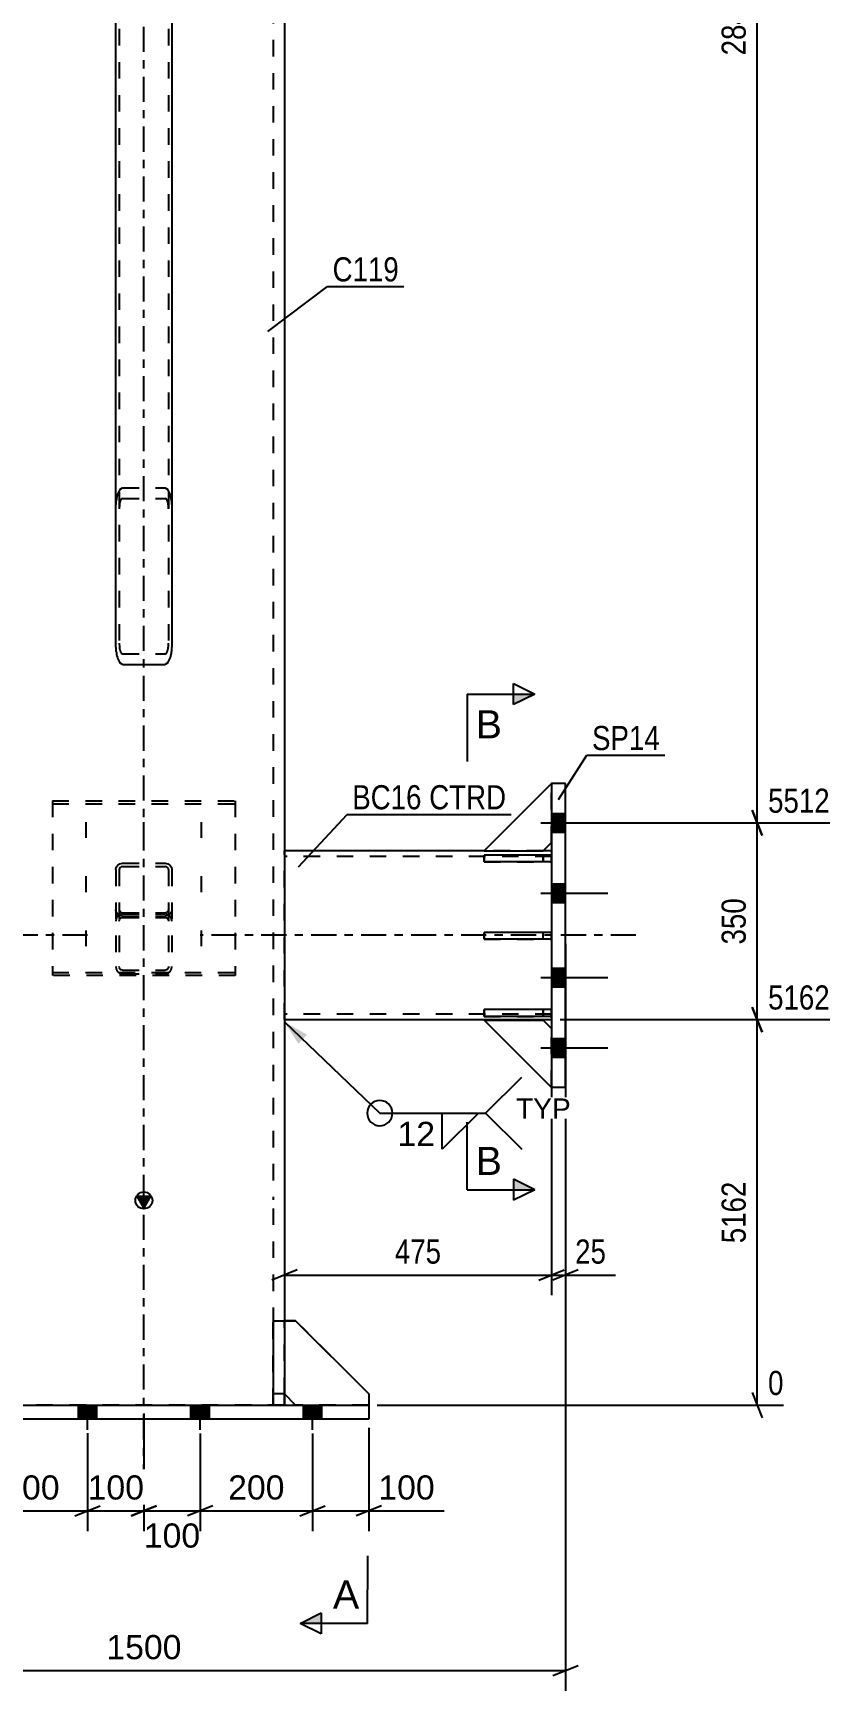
# Model space of a CAD drawing. Header units: millimetres. Extents: x 0 to 841, y 0 to 594.
# Drawn here: x 109.4 to 204.5, y 199.9 to 396.5 of the extents above; entities that cross this region are included whole.
import ezdxf

# ---------------------------------------------------------------- set-up
doc = ezdxf.new("R2010")
doc.units = ezdxf.units.MM
doc.linetypes.add('DXK_LINE_DOT2', pattern=[3.9198, 1.9599, -1.9599])
doc.linetypes.add('DXK_LINE_DOT3', pattern=[5.9187, 2.979, -0.9799, 0.9799, -0.9799])
doc.styles.add('Arial', font='ARIAL.TTF', dxfattribs={"height": 0.2})
doc.styles.add('Arial Narrow', font='ARIALN.TTF', dxfattribs={"height": 0.2})

# ---------------------------------------------------------------- blocks, each defined once
blk = doc.blocks.new('Part-284859361-2936 - 2891')
at = {"color": 2, "linetype": 'Continuous'}
for p, q in [((74.21, 299.51), (75.21, 299.51)), ((82.21, 299.51), (105.88, 299.51)), ((105.88, 298.17), (105.88, 299.51)), ((105.88, 298.17), (105.88, 279.51)), ((105.88, 279.51), (74.21, 279.51))]:
    blk.add_line(p, q, dxfattribs=at)
at = {"color": 7, "linetype": 'DXK_LINE_DOT2'}
for p, q in [((74.21, 279.51), (74.21, 299.51)), ((74.21, 298.84), (105.88, 298.84)), ((75.21, 299.51), (82.21, 299.51)), ((105.88, 299.41), (105.88, 298.17)), ((74.21, 280.17), (105.88, 280.17)), ((105.88, 280.17), (105.88, 280.22))]:
    blk.add_line(p, q, dxfattribs=at)
at = {"color": 7, "linetype": 'DXK_LINE_DOT3'}
blk.add_line((115.88, 289.51), (64.21, 289.51), dxfattribs=at)
blk = doc.blocks.new('Part-284859361-3028 - 2891')
at = {"color": 2, "linetype": 'Continuous'}
for p, q in [((162.88, 299.51), (139.21, 299.51)), ((170.88, 299.51), (169.88, 299.51)), ((139.21, 279.51), (170.88, 279.51))]:
    blk.add_line(p, q, dxfattribs=at)
at = {"color": 7, "linetype": 'DXK_LINE_DOT2'}
for p, q in [((139.21, 279.51), (139.21, 299.51)), ((139.21, 299.51), (139.21, 299.51)), ((170.88, 298.84), (139.21, 298.84)), ((169.88, 299.51), (162.88, 299.51)), ((170.88, 299.51), (170.88, 279.51)), ((170.88, 280.17), (139.21, 280.17)), ((139.21, 279.51), (139.21, 279.51)), ((139.21, 279.51), (139.21, 279.51))]:
    blk.add_line(p, q, dxfattribs=at)
at = {"color": 7, "linetype": 'DXK_LINE_DOT3'}
blk.add_line((180.88, 289.51), (129.21, 289.51), dxfattribs=at)
blk = doc.blocks.new('Part-284859361-3036 - 2891')
at = {"color": 2, "linetype": 'Continuous'}
for p, q in [((140.54, 243.8), (139.21, 243.8)), ((149.21, 235.13), (140.54, 243.8)), ((140.54, 233.8), (139.21, 235.13)), ((149.21, 235.13), (149.21, 233.8))]:
    blk.add_line(p, q, dxfattribs=at)
at = {"color": 7, "linetype": 'DXK_LINE_DOT2'}
for p, q in [((139.21, 235.13), (139.21, 243.8)), ((149.21, 233.8), (140.54, 233.8))]:
    blk.add_line(p, q, dxfattribs=at)
blk = doc.blocks.new('Part-284859361-2979 - 2891')
at = {"color": 7, "linetype": 'DXK_LINE_DOT2'}
for p, q in [((119.21, 297.31), (119.27, 297.59)), ((119.21, 297.31), (119.21, 285.8)), ((119.27, 297.59), (119.45, 297.84)), ((119.45, 297.84), (119.71, 298)), ((119.64, 297.45), (119.61, 297.31)), ((119.61, 297.31), (119.61, 285.8)), ((119.73, 297.57), (119.64, 297.45)), ((119.71, 298), (120.01, 298.06)), ((119.86, 297.65), (119.73, 297.57)), ((120.01, 297.68), (119.86, 297.65)), ((120.01, 298.06), (125.08, 298.06)), ((120.01, 297.68), (125.08, 297.68)), ((125.08, 298.06), (125.39, 298)), ((125.23, 297.65), (125.08, 297.68)), ((125.36, 297.57), (125.23, 297.65)), ((125.45, 297.45), (125.36, 297.57)), ((125.39, 298), (125.64, 297.84)), ((125.48, 297.31), (125.45, 297.45)), ((125.48, 297.31), (125.48, 285.8)), ((125.64, 297.84), (125.82, 297.59)), ((125.82, 297.59), (125.88, 297.31)), ((125.88, 297.31), (125.88, 285.8)), ((119.27, 292.26), (119.21, 292.54)), ((119.27, 291.52), (119.21, 291.2)), ((119.45, 292.01), (119.27, 292.26)), ((119.71, 291.85), (119.45, 292.01)), ((119.61, 292.54), (119.64, 292.4)), ((119.61, 291.2), (119.64, 291.36)), ((119.64, 292.4), (119.73, 292.28)), ((119.64, 291.36), (119.73, 291.5)), ((120.01, 292.05), (119.71, 291.98)), ((120.01, 291.79), (119.71, 291.85)), ((119.73, 292.28), (119.86, 292.2)), ((119.73, 291.5), (119.86, 291.59)), ((119.86, 292.2), (120.01, 292.17)), ((119.86, 291.59), (120.01, 291.62)), ((120.01, 292.17), (125.08, 292.17)), ((120.01, 292.05), (125.08, 292.05)), ((120.01, 291.79), (125.08, 291.79)), ((120.01, 291.62), (125.08, 291.62)), ((125.08, 292.17), (125.23, 292.2)), ((125.39, 291.98), (125.08, 292.05)), ((125.39, 291.85), (125.08, 291.79)), ((125.08, 291.62), (125.23, 291.59)), ((125.23, 292.2), (125.36, 292.28)), ((125.23, 291.59), (125.36, 291.5)), ((125.36, 292.28), (125.45, 292.4)), ((125.36, 291.5), (125.45, 291.36)), ((125.64, 292.01), (125.39, 291.85)), ((125.45, 292.4), (125.48, 292.54)), ((125.45, 291.36), (125.48, 291.2)), ((125.82, 292.26), (125.64, 292.01)), ((125.88, 292.54), (125.82, 292.26)), ((125.88, 291.2), (125.82, 291.52)), ((119.21, 285.8), (119.27, 285.48)), ((119.64, 285.64), (119.61, 285.8)), ((119.73, 285.5), (119.64, 285.64)), ((119.71, 285.02), (120.01, 284.95)), ((119.86, 285.41), (119.73, 285.5)), ((120.01, 285.38), (119.86, 285.41)), ((120.01, 285.38), (125.08, 285.38)), ((125.23, 285.41), (125.08, 285.38)), ((125.08, 284.95), (125.39, 285.02)), ((125.36, 285.5), (125.23, 285.41)), ((125.45, 285.64), (125.36, 285.5)), ((125.48, 285.8), (125.45, 285.64)), ((125.82, 285.48), (125.88, 285.8)), ((120.01, 284.95), (125.08, 284.95))]:
    blk.add_line(p, q, dxfattribs=at)
for centre, start, end in [((120.05, 291.23), 114.32, 159.2417), ((125.04, 291.23), 20.7583, 65.68), ((120.05, 285.77), 200.7583, 245.68), ((125.04, 285.77), 294.32, 339.2417)]:
    blk.add_arc(centre, 0.827, start, end, dxfattribs=at)
blk = doc.blocks.new('Part-284859361-2981 - 2891')
at = {"color": 7, "linetype": 'DXK_LINE_DOT2'}
for p, q in [((139.21, 235.13), (139.21, 243.8)), ((139.21, 243.8), (140.54, 243.8)), ((140.54, 243.8), (149.21, 235.13)), ((140.54, 233.8), (139.21, 235.13)), ((149.21, 235.13), (149.21, 233.8)), ((149.21, 233.8), (140.54, 233.8))]:
    blk.add_line(p, q, dxfattribs=at)
blk = doc.blocks.new('Part-284859361-2983 - 2891')
at = {"color": 7, "linetype": 'DXK_LINE_DOT2'}
for p, q in [((119.27, 479.4), (119.21, 479.29)), ((119.21, 479.29), (119.21, 477.84)), ((119.45, 479.48), (119.27, 479.4)), ((119.71, 479.54), (119.45, 479.48)), ((119.61, 479.29), (119.64, 479.34)), ((119.61, 479.29), (119.61, 324.14)), ((119.64, 479.34), (119.73, 479.39)), ((120.01, 479.56), (119.71, 479.54)), ((119.73, 479.39), (119.86, 479.42)), ((119.86, 479.42), (120.01, 479.43)), ((120.01, 479.56), (125.08, 479.56)), ((120.01, 479.43), (125.08, 479.43)), ((125.08, 479.56), (125.39, 479.54)), ((125.08, 479.43), (125.23, 479.42)), ((125.23, 479.42), (125.36, 479.39)), ((125.36, 479.39), (125.45, 479.34)), ((125.39, 479.54), (125.45, 479.53)), ((125.45, 479.53), (125.64, 479.48)), ((125.45, 479.34), (125.48, 479.29)), ((125.48, 479.29), (125.48, 324.14)), ((125.82, 479.4), (125.64, 479.48)), ((125.88, 479.29), (125.82, 479.4)), ((125.88, 479.29), (125.88, 477.84)), ((119.38, 477.4), (119.45, 477.36)), ((119.45, 477.36), (119.71, 477.3)), ((119.64, 477.51), (119.61, 477.56)), ((119.73, 477.46), (119.64, 477.51)), ((119.71, 477.3), (120.01, 477.28)), ((119.86, 477.43), (119.73, 477.46)), ((120.01, 477.42), (119.86, 477.43)), ((120.01, 477.42), (125.08, 477.42)), ((120.01, 477.28), (125.08, 477.28)), ((125.23, 477.43), (125.08, 477.42)), ((125.08, 477.28), (125.39, 477.3)), ((125.36, 477.46), (125.23, 477.43)), ((125.45, 477.51), (125.36, 477.46)), ((125.39, 477.3), (125.64, 477.36)), ((125.48, 477.56), (125.45, 477.51)), ((125.71, 477.4), (125.64, 477.36)), ((119.71, 342.39), (120.01, 342.58)), ((120.01, 342.58), (125.08, 342.58)), ((125.08, 342.58), (125.39, 342.39)), ((119.21, 340.06), (119.27, 341.03)), ((119.64, 340.54), (119.61, 340.06)), ((120.01, 341.32), (119.86, 341.22)), ((120.01, 341.32), (125.08, 341.32)), ((125.23, 341.22), (125.08, 341.32)), ((125.48, 340.06), (125.45, 340.54)), ((125.82, 341.03), (125.88, 340.06)), ((119.61, 324.14), (119.64, 323.66)), ((119.86, 322.98), (120.01, 322.88)), ((120.01, 322.88), (125.08, 322.88)), ((125.08, 322.88), (125.23, 322.98)), ((125.45, 323.66), (125.48, 324.14))]:
    blk.add_line(p, q, dxfattribs=at)
at = {"color": 2, "linetype": 'Continuous'}
for p, q in [((119.21, 324.14), (119.21, 477.84)), ((125.88, 477.84), (125.88, 324.14)), ((119.21, 477.56), (119.27, 477.45)), ((119.27, 477.45), (119.38, 477.4)), ((125.82, 477.45), (125.71, 477.4)), ((125.82, 477.45), (125.88, 477.56)), ((119.27, 323.18), (119.21, 324.14)), ((125.88, 324.14), (125.82, 323.18)), ((120.01, 321.62), (119.71, 321.82)), ((120.01, 321.62), (125.08, 321.62)), ((125.39, 321.82), (125.08, 321.62))]:
    blk.add_line(p, q, dxfattribs=at)
at = {"color": 7, "linetype": 'DXK_LINE_DOT2'}
for centre, radius, start, end in [((122.33, 340.8), 3.07, 148.8905, 175.8112), ((122.76, 340.8), 3.07, 4.1888, 31.1095), ((121.17, 340.43), 1.53, 148.8905, 175.8112), ((123.92, 340.43), 1.53, 4.1888, 31.1095), ((121.17, 323.77), 1.53, 184.1888, 211.1095), ((123.92, 323.77), 1.53, 328.8905, 355.8112)]:
    blk.add_arc(centre, radius, start, end, dxfattribs=at)
at = {"color": 2, "linetype": 'Continuous'}
for centre, start, end in [((122.33, 323.4), 184.1888, 211.1095), ((122.76, 323.4), 328.8905, 355.8112)]:
    blk.add_arc(centre, 3.07, start, end, dxfattribs=at)
blk = doc.blocks.new('Part-284859361-2998 - 2891')
at = {"color": 2, "linetype": 'Continuous'}
for p, q in [((170.88, 307.51), (170.88, 271.51)), ((172.54, 307.51), (170.88, 307.51)), ((172.54, 271.51), (172.54, 307.51)), ((170.88, 271.51), (172.54, 271.51))]:
    blk.add_line(p, q, dxfattribs=at)
blk = doc.blocks.new('Part-284859361-3030 - 2891')
at = {"color": 7, "linetype": 'DXK_LINE_DOT2'}
for p, q in [((111.71, 305.47), (111.71, 284.74)), ((111.71, 305.47), (133.38, 305.47)), ((111.71, 305.1), (133.38, 305.1)), ((133.38, 305.47), (133.38, 284.74)), ((111.71, 285.11), (133.38, 285.11)), ((133.38, 284.74), (111.71, 284.74))]:
    blk.add_line(p, q, dxfattribs=at)
blk = doc.blocks.new('Part-284859361-3037 - 2891')
at = {"color": 7, "linetype": 'DXK_LINE_DOT2'}
for p, q in [((137.88, 233.8), (137.88, 243.8)), ((137.88, 243.8), (139.21, 243.8)), ((139.21, 243.8), (139.21, 233.8)), ((139.21, 235.13), (137.88, 235.13)), ((139.21, 233.8), (137.88, 233.8))]:
    blk.add_line(p, q, dxfattribs=at)
blk = doc.blocks.new('Bolt-284859361-3050 - 2891')
at = {"linetype": 'Continuous'}
for points in [[(103.65, 233.8), (101.45, 233.8), (101.45, 232.13), (103.65, 232.13)], [(103.65, 233.8), (101.45, 233.8), (101.45, 232.13), (103.65, 232.13)], [(103.65, 233.8), (101.45, 233.8), (101.45, 232.13), (103.65, 232.13)], [(103.65, 233.8), (101.45, 233.8), (101.45, 232.13), (103.65, 232.13)], [(116.98, 233.8), (114.78, 233.8), (114.78, 232.13), (116.98, 232.13)], [(116.98, 233.8), (114.78, 233.8), (114.78, 232.13), (116.98, 232.13)], [(130.31, 233.8), (128.11, 233.8), (128.11, 232.13), (130.31, 232.13)], [(130.31, 233.8), (128.11, 233.8), (128.11, 232.13), (130.31, 232.13)], [(143.65, 233.8), (141.45, 233.8), (141.45, 232.13), (143.65, 232.13)], [(143.65, 233.8), (141.45, 233.8), (141.45, 232.13), (143.65, 232.13)], [(143.65, 233.8), (141.45, 233.8), (141.45, 232.13), (143.65, 232.13)], [(143.65, 233.8), (141.45, 233.8), (141.45, 232.13), (143.65, 232.13)]]:
    blk.add_hatch(color=1, dxfattribs=at).paths.add_polyline_path(points)
at = {"color": 1, "linetype": 'Continuous'}
for p, q in [((101.45, 232.13), (101.45, 233.8)), ((101.45, 232.13), (101.45, 233.8)), ((101.45, 232.13), (101.45, 233.8)), ((101.45, 232.13), (101.45, 233.8)), ((102.55, 230.86), (102.55, 233.8)), ((102.55, 230.86), (102.55, 233.8)), ((102.55, 230.86), (102.55, 233.8)), ((102.55, 230.86), (102.55, 233.8)), ((103.65, 232.13), (103.65, 233.8)), ((103.65, 232.13), (103.65, 233.8)), ((103.65, 232.13), (103.65, 233.8)), ((103.65, 232.13), (103.65, 233.8)), ((114.78, 232.13), (114.78, 233.8)), ((114.78, 232.13), (114.78, 233.8)), ((115.88, 230.86), (115.88, 233.8)), ((115.88, 230.86), (115.88, 233.8)), ((116.98, 232.13), (116.98, 233.8)), ((116.98, 232.13), (116.98, 233.8)), ((128.11, 232.13), (128.11, 233.8)), ((128.11, 232.13), (128.11, 233.8)), ((129.21, 230.86), (129.21, 233.8)), ((129.21, 230.86), (129.21, 233.8)), ((130.31, 232.13), (130.31, 233.8)), ((130.31, 232.13), (130.31, 233.8)), ((141.45, 232.13), (141.45, 233.8)), ((141.45, 232.13), (141.45, 233.8)), ((141.45, 232.13), (141.45, 233.8)), ((141.45, 232.13), (141.45, 233.8)), ((142.55, 230.86), (142.55, 233.8)), ((142.55, 230.86), (142.55, 233.8)), ((142.55, 230.86), (142.55, 233.8)), ((142.55, 230.86), (142.55, 233.8)), ((143.65, 232.13), (143.65, 233.8)), ((143.65, 232.13), (143.65, 233.8)), ((143.65, 232.13), (143.65, 233.8)), ((143.65, 232.13), (143.65, 233.8))]:
    blk.add_line(p, q, dxfattribs=at)
blk = doc.blocks.new('Bolt-284859361-3051 - 2891')
at = {"color": 1, "linetype": 'DXK_LINE_DOT2'}
for p, q in [((115.71, 301.05), (115.71, 302.94)), ((122.55, 301.05), (122.55, 302.94)), ((129.38, 301.05), (129.38, 302.94)), ((115.71, 294.63), (115.71, 296.52)), ((129.38, 294.63), (129.38, 296.52)), ((115.71, 288.21), (115.71, 290.1)), ((122.55, 288.21), (122.55, 290.1)), ((129.38, 288.21), (129.38, 290.1))]:
    blk.add_line(p, q, dxfattribs=at)
blk = doc.blocks.new('Bolt-284859361-3054 - 2891')
at = {"linetype": 'Continuous'}
for points in [[(170.88, 303.94), (170.88, 301.74), (172.54, 301.74), (172.54, 303.94)], [(170.88, 303.94), (170.88, 301.74), (172.54, 301.74), (172.54, 303.94)], [(170.88, 303.94), (170.88, 301.74), (172.54, 301.74), (172.54, 303.94)], [(170.88, 295.61), (170.88, 293.41), (172.54, 293.41), (172.54, 295.61)], [(170.88, 295.61), (170.88, 293.41), (172.54, 293.41), (172.54, 295.61)], [(170.88, 285.61), (170.88, 283.41), (172.54, 283.41), (172.54, 285.61)], [(170.88, 285.61), (170.88, 283.41), (172.54, 283.41), (172.54, 285.61)], [(170.88, 277.27), (170.88, 275.07), (172.54, 275.07), (172.54, 277.27)], [(170.88, 277.27), (170.88, 275.07), (172.54, 275.07), (172.54, 277.27)], [(170.88, 277.27), (170.88, 275.07), (172.54, 275.07), (172.54, 277.27)]]:
    blk.add_hatch(color=1, dxfattribs=at).paths.add_polyline_path(points)
at = {"color": 1, "linetype": 'Continuous'}
for p, q in [((169.61, 302.84), (177.54, 302.84)), ((169.61, 302.84), (177.54, 302.84)), ((169.61, 302.84), (177.54, 302.84)), ((170.88, 303.94), (172.54, 303.94)), ((170.88, 303.94), (172.54, 303.94)), ((170.88, 303.94), (172.54, 303.94)), ((170.88, 301.74), (172.54, 301.74)), ((170.88, 301.74), (172.54, 301.74)), ((170.88, 301.74), (172.54, 301.74)), ((170.88, 295.61), (172.54, 295.61)), ((170.88, 295.61), (172.54, 295.61)), ((169.61, 294.51), (177.54, 294.51)), ((169.61, 294.51), (177.54, 294.51)), ((170.88, 293.41), (172.54, 293.41)), ((170.88, 293.41), (172.54, 293.41)), ((170.88, 285.61), (172.54, 285.61)), ((170.88, 285.61), (172.54, 285.61)), ((169.61, 284.51), (177.54, 284.51)), ((169.61, 284.51), (177.54, 284.51)), ((170.88, 283.41), (172.54, 283.41)), ((170.88, 283.41), (172.54, 283.41)), ((170.88, 277.27), (172.54, 277.27)), ((170.88, 277.27), (172.54, 277.27)), ((170.88, 277.27), (172.54, 277.27)), ((169.61, 276.17), (177.54, 276.17)), ((169.61, 276.17), (177.54, 276.17)), ((169.61, 276.17), (177.54, 276.17)), ((170.88, 275.07), (172.54, 275.07)), ((170.88, 275.07), (172.54, 275.07)), ((170.88, 275.07), (172.54, 275.07))]:
    blk.add_line(p, q, dxfattribs=at)
blk = doc.blocks.new('Part-284859361-3061 - 2891')
at = {"linetype": 'Continuous'}
blk.add_hatch(color=2, dxfattribs=at).paths.add_polyline_path([(122.55, 257.18), (121.75, 258.58), (123.35, 258.58)])
at = {"color": 7, "linetype": 'DXK_LINE_DOT3'}
for p, q in [((122.55, 258.13), (122.55, 527.19)), ((122.55, 223.8), (122.55, 257.13))]:
    blk.add_line(p, q, dxfattribs=at)
at = {"color": 7, "linetype": 'DXK_LINE_DOT2'}
for p, q in [((137.88, 517.19), (137.88, 258.13)), ((137.88, 257.13), (137.88, 233.8)), ((139.21, 243.8), (139.21, 235.13)), ((139.21, 233.8), (105.88, 233.8))]:
    blk.add_line(p, q, dxfattribs=at)
at = {"color": 2, "linetype": 'Continuous'}
for p, q in [((139.21, 517.19), (139.21, 258.13)), ((122.55, 257.18), (121.75, 258.58)), ((121.75, 258.58), (123.35, 258.58)), ((123.35, 258.58), (122.55, 257.18)), ((139.21, 257.13), (139.21, 243.8)), ((139.21, 233.8), (139.21, 235.13))]:
    blk.add_line(p, q, dxfattribs=at)
blk.add_circle((122.55, 258.08), 1, dxfattribs=at)
blk = doc.blocks.new('Part-284859361-3066 - 2891')
at = {"color": 2, "linetype": 'Continuous'}
for p, q in [((95.88, 232.13), (95.88, 233.8)), ((95.88, 233.8), (149.21, 233.8)), ((149.21, 232.13), (95.88, 232.13)), ((149.21, 233.8), (149.21, 232.13))]:
    blk.add_line(p, q, dxfattribs=at)
blk = doc.blocks.new('Part-284859361-3069 - 2891')
at = {"color": 2, "linetype": 'Continuous'}
for p, q in [((137.88, 243.8), (137.88, 233.8)), ((137.88, 243.8), (139.21, 243.8)), ((139.21, 243.8), (139.21, 233.8)), ((139.21, 235.13), (137.88, 235.13)), ((137.88, 233.8), (139.21, 233.8))]:
    blk.add_line(p, q, dxfattribs=at)
blk = doc.blocks.new('Part-284859361-13447 - 2891')
at = {"color": 2, "linetype": 'Continuous'}
for p, q in [((162.88, 279.46), (169.88, 279.46)), ((162.88, 279.46), (170.88, 271.46)), ((169.88, 279.46), (170.88, 278.46)), ((170.88, 271.46), (170.88, 271.51))]:
    blk.add_line(p, q, dxfattribs=at)
at = {"color": 7, "linetype": 'DXK_LINE_DOT2'}
blk.add_line((170.88, 271.51), (170.88, 278.46), dxfattribs=at)
blk = doc.blocks.new('Part-284859361-13448 - 2891')
at = {"color": 7, "linetype": 'DXK_LINE_DOT2'}
for p, q in [((162.88, 279.46), (169.88, 279.46)), ((170.88, 271.46), (162.88, 279.46)), ((169.88, 279.46), (170.88, 278.46)), ((170.88, 278.46), (170.88, 271.46))]:
    blk.add_line(p, q, dxfattribs=at)
blk = doc.blocks.new('Part-284859361-13449 - 2891')
at = {"color": 2, "linetype": 'Continuous'}
for p, q in [((170.88, 307.51), (162.88, 299.51)), ((162.88, 299.51), (169.88, 299.51)), ((169.88, 299.51), (170.88, 300.51))]:
    blk.add_line(p, q, dxfattribs=at)
at = {"color": 7, "linetype": 'DXK_LINE_DOT2'}
blk.add_line((170.88, 300.51), (170.88, 307.51), dxfattribs=at)
blk = doc.blocks.new('Part-284859361-13450 - 2891')
at = {"color": 7, "linetype": 'DXK_LINE_DOT2'}
for p, q in [((170.88, 307.51), (162.88, 299.51)), ((170.88, 300.51), (170.88, 307.51)), ((162.88, 299.51), (169.88, 299.51)), ((169.88, 299.51), (170.88, 300.51))]:
    blk.add_line(p, q, dxfattribs=at)
blk = doc.blocks.new('Part-284859361-13451 - 2891')
at = {"color": 7, "linetype": 'DXK_LINE_DOT2'}
for p, q in [((170.88, 289.86), (162.88, 289.86)), ((162.88, 289.86), (162.88, 289.06)), ((162.88, 289.06), (170.88, 289.06)), ((169.88, 289.06), (169.88, 289.86)), ((170.88, 289.06), (170.88, 289.86))]:
    blk.add_line(p, q, dxfattribs=at)
blk = doc.blocks.new('Part-284859361-13452 - 2891')
at = {"color": 7, "linetype": 'DXK_LINE_DOT2'}
for p, q in [((170.88, 299.03), (162.88, 299.03)), ((162.88, 299.03), (162.88, 298.23)), ((169.88, 299.03), (169.88, 298.23)), ((170.88, 298.23), (170.88, 299.03)), ((162.88, 298.23), (170.88, 298.23))]:
    blk.add_line(p, q, dxfattribs=at)
blk = doc.blocks.new('Part-284859361-13453 - 2891')
at = {"color": 7, "linetype": 'DXK_LINE_DOT2'}
for p, q in [((170.88, 280.7), (162.88, 280.7)), ((162.88, 280.7), (162.88, 279.9)), ((162.88, 279.9), (170.88, 279.9)), ((169.88, 280.7), (169.88, 279.9)), ((170.88, 279.9), (170.88, 280.7))]:
    blk.add_line(p, q, dxfattribs=at)
blk = doc.blocks.new('Part-284859361-13454 - 2891')
at = {"color": 2, "linetype": 'Continuous'}
for p, q in [((170.88, 289.86), (162.88, 289.86)), ((162.88, 289.06), (162.88, 289.86)), ((170.88, 289.06), (162.88, 289.06)), ((170.88, 289.86), (170.88, 289.06))]:
    blk.add_line(p, q, dxfattribs=at)
at = {"color": 7, "linetype": 'DXK_LINE_DOT2'}
blk.add_line((169.88, 289.06), (169.88, 289.86), dxfattribs=at)
blk = doc.blocks.new('Part-284859361-13455 - 2891')
at = {"color": 2, "linetype": 'Continuous'}
for p, q in [((170.88, 299.03), (162.88, 299.03)), ((162.88, 298.23), (162.88, 299.03)), ((170.88, 299.03), (170.88, 298.23)), ((170.88, 298.23), (162.88, 298.23))]:
    blk.add_line(p, q, dxfattribs=at)
at = {"color": 7, "linetype": 'DXK_LINE_DOT2'}
blk.add_line((169.88, 298.23), (169.88, 299.03), dxfattribs=at)
blk = doc.blocks.new('Part-284859361-13456 - 2891')
at = {"color": 2, "linetype": 'Continuous'}
for p, q in [((170.88, 280.7), (162.88, 280.7)), ((162.88, 279.9), (162.88, 280.7)), ((170.88, 279.9), (162.88, 279.9)), ((170.88, 280.7), (170.88, 279.9))]:
    blk.add_line(p, q, dxfattribs=at)
at = {"color": 7, "linetype": 'DXK_LINE_DOT2'}
blk.add_line((169.88, 279.9), (169.88, 280.7), dxfattribs=at)
blk = doc.blocks.new('StraightDimension-284859361-5817 - 2891')
at = {"color": 7, "linetype": 'Continuous'}
for p, q in [((195.84, 490.67), (194.64, 493.67)), ((171.88, 492.17), (203.85, 492.17)), ((195.24, 302.84), (195.24, 492.17)), ((176.88, 302.84), (203.85, 302.84)), ((194.64, 304.34), (195.84, 301.34))]:
    blk.add_line(p, q, dxfattribs=at)
at = {"color": 0, "linetype": 'Continuous'}
blk.add_wipeout([(204.45, 492.77), (204.45, 496.97), (195.94, 496.97), (195.94, 492.77)], dxfattribs=at)
at = {"color": 0}
blk.add_wipeout([(194.49, 401.76), (190.29, 401.76), (190.29, 393.25), (194.49, 393.25)], dxfattribs=at)
at = {"color": 3, "linetype": 'Continuous', "style": 'Arial Narrow'}
blk.add_text('8352', height=2.863, dxfattribs=at).set_placement((196.54, 493.37))
at = {"color": 3, "style": 'Arial Narrow'}
blk.add_text('2840', height=2.863, rotation=90.0002, dxfattribs=at).set_placement((193.89, 393.85))
blk = doc.blocks.new('StraightDimension-284859361-5915 - 2891')
at = {"color": 7, "linetype": 'Continuous'}
for p, q in [((122.55, 232.8), (122.55, 218.41)), ((129.21, 230.42), (129.21, 218.41)), ((121.05, 220.66), (124.05, 221.86)), ((122.55, 221.26), (129.21, 221.26)), ((130.71, 221.86), (127.71, 220.66))]:
    blk.add_line(p, q, dxfattribs=at)
at = {"color": 0}
blk.add_wipeout([(129.81, 216.31), (129.81, 220.51), (121.94, 220.51), (121.94, 216.31)], dxfattribs=at)
at = {"color": 3, "style": 'Arial'}
blk.add_text('100', height=2.865, dxfattribs=at).set_placement((122.54, 216.91))
blk = doc.blocks.new('StraightDimension-284859361-3210 - 2891')
at = {"color": 7, "linetype": 'Continuous'}
for p, q in [((72.54, 270.51), (72.54, 199.93)), ((172.54, 270.51), (172.54, 199.93)), ((74.04, 202.93), (71.04, 201.73)), ((171.04, 201.73), (174.04, 202.93)), ((72.54, 202.33), (172.54, 202.33))]:
    blk.add_line(p, q, dxfattribs=at)
at = {"color": 0}
blk.add_wipeout([(127.59, 203.08), (127.59, 207.28), (117.5, 207.28), (117.5, 203.08)], dxfattribs=at)
at = {"color": 3, "style": 'Arial'}
blk.add_text('1500', height=2.865, dxfattribs=at).set_placement((118.1, 203.68))
blk = doc.blocks.new('StraightDimension-284859361-5818 - 2891')
at = {"color": 7, "linetype": 'Continuous'}
for p, q in [((176.88, 302.84), (203.85, 302.84)), ((195.84, 301.34), (194.64, 304.34)), ((195.24, 279.51), (195.24, 302.84)), ((171.88, 279.51), (203.85, 279.51)), ((194.64, 281.01), (195.84, 278.01))]:
    blk.add_line(p, q, dxfattribs=at)
at = {"color": 0, "linetype": 'Continuous'}
blk.add_wipeout([(204.45, 303.44), (204.45, 307.64), (195.94, 307.64), (195.94, 303.44)], dxfattribs=at)
at = {"color": 0}
blk.add_wipeout([(194.49, 294.52), (190.29, 294.52), (190.29, 287.83), (194.49, 287.83)], dxfattribs=at)
at = {"color": 3, "linetype": 'Continuous', "style": 'Arial Narrow'}
blk.add_text('5512', height=2.863, dxfattribs=at).set_placement((196.54, 304.04))
at = {"color": 3, "style": 'Arial Narrow'}
blk.add_text('350', height=2.863, rotation=90.0002, dxfattribs=at).set_placement((193.89, 288.43))
blk = doc.blocks.new('StraightDimension-284859361-5819 - 2891')
at = {"color": 7, "linetype": 'Continuous'}
for p, q in [((171.88, 279.51), (203.85, 279.51)), ((195.84, 278.01), (194.64, 281.01)), ((195.24, 233.8), (195.24, 279.51)), ((194.64, 235.3), (195.84, 232.3)), ((150.21, 233.8), (198.37, 233.8))]:
    blk.add_line(p, q, dxfattribs=at)
at = {"color": 0, "linetype": 'Continuous'}
for points in [[(204.45, 280.11), (204.45, 284.31), (195.94, 284.31), (195.94, 280.11)], [(198.97, 234.4), (198.97, 238.6), (195.94, 238.6), (195.94, 234.4)]]:
    blk.add_wipeout(points, dxfattribs=at)
at = {"color": 0}
blk.add_wipeout([(194.49, 260.91), (190.29, 260.91), (190.29, 252.4), (194.49, 252.4)], dxfattribs=at)
at = {"color": 3, "linetype": 'Continuous', "style": 'Arial Narrow'}
for s, height, p in [('5162', 2.863, (196.54, 280.71)), ('0', 2.86, (196.54, 235))]:
    blk.add_text(s, height=height, dxfattribs=at).set_placement(p)
at = {"color": 3, "style": 'Arial Narrow'}
blk.add_text('5162', height=2.863, rotation=90.0002, dxfattribs=at).set_placement((193.89, 253))
blk = doc.blocks.new('StraightDimension-284859361-5913 - 2891')
at = {"color": 7, "linetype": 'Continuous'}
for p, q in [((142.55, 230.42), (142.55, 218.86)), ((149.21, 231.13), (149.21, 218.86)), ((141.05, 220.66), (144.05, 221.86)), ((142.55, 221.26), (149.21, 221.26)), ((150.71, 221.86), (147.71, 220.66))]:
    blk.add_line(p, q, dxfattribs=at)
at = {"color": 0}
blk.add_wipeout([(157.61, 222.01), (157.61, 226.21), (149.74, 226.21), (149.74, 222.01)], dxfattribs=at)
at = {"color": 7, "linetype": 'Continuous'}
blk.add_line((149.21, 221.26), (158.13, 221.26), dxfattribs=at)
blk.add_line((149.21, 221.26), (158.13, 221.26), dxfattribs=at)
at = {"color": 3, "style": 'Arial'}
blk.add_text('100', height=2.865, dxfattribs=at).set_placement((150.34, 222.61))
blk = doc.blocks.new('StraightDimension-284859361-5914 - 2891')
at = {"color": 7, "linetype": 'Continuous'}
for p, q in [((129.21, 230.42), (129.21, 218.86)), ((142.55, 230.42), (142.55, 218.86)), ((130.71, 221.86), (127.71, 220.66)), ((129.21, 221.26), (142.55, 221.26)), ((141.05, 220.66), (144.05, 221.86))]:
    blk.add_line(p, q, dxfattribs=at)
at = {"color": 0}
blk.add_wipeout([(139.81, 222.01), (139.81, 226.21), (131.94, 226.21), (131.94, 222.01)], dxfattribs=at)
at = {"color": 3, "style": 'Arial'}
blk.add_text('200', height=2.865, dxfattribs=at).set_placement((132.54, 222.61))
blk = doc.blocks.new('StraightDimension-284859361-5916 - 2891')
at = {"color": 7, "linetype": 'Continuous'}
for p, q in [((122.55, 232.8), (122.55, 218.86)), ((115.88, 230.49), (115.88, 218.86)), ((114.38, 220.66), (117.38, 221.86)), ((115.88, 221.26), (122.55, 221.26)), ((124.05, 221.86), (121.05, 220.66))]:
    blk.add_line(p, q, dxfattribs=at)
at = {"color": 0}
blk.add_wipeout([(123.15, 222.01), (123.15, 226.21), (115.28, 226.21), (115.28, 222.01)], dxfattribs=at)
at = {"color": 3, "style": 'Arial'}
blk.add_text('100', height=2.865, dxfattribs=at).set_placement((115.88, 222.61))
blk = doc.blocks.new('StraightDimension-284859361-5917 - 2891')
at = {"color": 7, "linetype": 'Continuous'}
for p, q in [((102.55, 231.96), (102.55, 218.86)), ((115.88, 230.49), (115.88, 218.86)), ((104.05, 221.86), (101.05, 220.66)), ((102.55, 221.26), (115.88, 221.26)), ((114.38, 220.66), (117.38, 221.86))]:
    blk.add_line(p, q, dxfattribs=at)
at = {"color": 0}
blk.add_wipeout([(113.15, 222.01), (113.15, 226.21), (105.28, 226.21), (105.28, 222.01)], dxfattribs=at)
at = {"color": 3, "style": 'Arial'}
blk.add_text('200', height=2.865, dxfattribs=at).set_placement((105.88, 222.61))
blk = doc.blocks.new('StraightDimension-284859361-15296 - 2891')
at = {"color": 7, "linetype": 'Continuous'}
for p, q in [((170.88, 288.51), (170.88, 246.83)), ((172.54, 288.51), (172.54, 246.83)), ((169.38, 248.63), (172.38, 249.83)), ((174.04, 249.83), (171.04, 248.63)), ((170.88, 249.23), (172.54, 249.23))]:
    blk.add_line(p, q, dxfattribs=at)
at = {"color": 0}
blk.add_wipeout([(177.93, 249.98), (177.93, 254.18), (173.07, 254.18), (173.07, 249.98)], dxfattribs=at)
at = {"color": 7, "linetype": 'Continuous'}
blk.add_line((172.54, 249.23), (178.45, 249.23), dxfattribs=at)
blk.add_line((172.54, 249.23), (178.45, 249.23), dxfattribs=at)
at = {"color": 3, "style": 'Arial Narrow'}
blk.add_text('25', height=2.863, dxfattribs=at).set_placement((173.67, 250.58))
blk = doc.blocks.new('StraightDimension-284859361-15297 - 2891')
at = {"color": 7, "linetype": 'Continuous'}
for p, q in [((170.88, 288.51), (170.88, 246.83)), ((139.21, 262.83), (139.21, 246.83)), ((140.71, 249.83), (137.71, 248.63)), ((169.38, 248.63), (172.38, 249.83)), ((139.21, 249.23), (170.88, 249.23))]:
    blk.add_line(p, q, dxfattribs=at)
at = {"color": 0}
blk.add_wipeout([(158.39, 249.98), (158.39, 254.18), (151.7, 254.18), (151.7, 249.98)], dxfattribs=at)
at = {"color": 3, "style": 'Arial Narrow'}
blk.add_text('475', height=2.863, dxfattribs=at).set_placement((152.3, 250.58))
blk = doc.blocks.new('Mark-284859361-3024 - 2891')
at = {"color": 0}
blk.add_wipeout([(155.47, 304.45), (155.47, 307.45), (147.25, 307.45), (147.25, 304.45)], dxfattribs=at)
blk.add_wipeout([(155.47, 304.45), (155.47, 307.45), (147.25, 307.45), (147.25, 304.45)], dxfattribs=at)
at = {"color": 30, "linetype": 'Continuous'}
blk.add_line((140.89, 297.62), (146.65, 303.85), dxfattribs=at)
at = {"color": 3, "style": 'Arial Narrow'}
blk.add_text('BC16', height=2.863, dxfattribs=at).set_placement((147.25, 304.45))
at = {"color": 0}
blk.add_wipeout([(165.5, 304.45), (165.5, 307.45), (156.37, 307.45), (156.37, 304.45)], dxfattribs=at)
blk.add_wipeout([(165.5, 304.45), (165.5, 307.45), (156.37, 307.45), (156.37, 304.45)], dxfattribs=at)
at = {"color": 30, "linetype": 'Continuous'}
blk.add_line((146.65, 303.85), (166.1, 303.85), dxfattribs=at)
at = {"color": 3, "style": 'Arial Narrow'}
blk.add_text('CTRD', height=2.863, dxfattribs=at).set_placement((156.37, 304.45))
blk = doc.blocks.new('Mark-284859361-3057 - 2891')
at = {"color": 0}
blk.add_wipeout([(152.78, 367.04), (152.78, 370.04), (144.92, 370.04), (144.92, 367.04)], dxfattribs=at)
blk.add_wipeout([(152.78, 367.04), (152.78, 370.04), (144.92, 370.04), (144.92, 367.04)], dxfattribs=at)
at = {"color": 30, "linetype": 'Continuous'}
for p, q in [((137.25, 361.12), (144.32, 366.44)), ((144.32, 366.44), (153.38, 366.44))]:
    blk.add_line(p, q, dxfattribs=at)
at = {"color": 3, "style": 'Arial Narrow'}
blk.add_text('C119', height=2.863, dxfattribs=at).set_placement((144.92, 367.04))
blk = doc.blocks.new('Mark-284859361-2994 - 2891')
at = {"color": 0}
blk.add_wipeout([(183.71, 311.47), (183.71, 314.47), (175.67, 314.47), (175.67, 311.47)], dxfattribs=at)
blk.add_wipeout([(183.71, 311.47), (183.71, 314.47), (175.67, 314.47), (175.67, 311.47)], dxfattribs=at)
at = {"color": 30, "linetype": 'Continuous'}
for p, q in [((171.69, 305.61), (175.07, 310.87)), ((175.07, 310.87), (184.31, 310.87))]:
    blk.add_line(p, q, dxfattribs=at)
at = {"color": 3, "style": 'Arial Narrow'}
blk.add_text('SP14', height=2.863, dxfattribs=at).set_placement((175.67, 311.47))
blk = doc.blocks.new('SectionMark-284859361-3363 - 2891')
at = {"linetype": 'Continuous'}
blk.add_hatch(color=6, dxfattribs=at).paths.add_polyline_path([(143.57, 209.18), (143.57, 207.93), (141.07, 207.93)])
at = {"color": 6, "linetype": 'Continuous'}
for p, q in [((149.07, 207.93), (149.08, 215.93)), ((141.07, 207.93), (143.57, 209.18)), ((143.57, 209.18), (143.57, 206.68)), ((149.07, 207.93), (141.07, 207.93)), ((143.57, 206.68), (141.07, 207.93))]:
    blk.add_line(p, q, dxfattribs=at)
at = {"color": 0, "linetype": 'Continuous'}
blk.add_wipeout([(148.07, 209.68), (148.08, 213.18), (144.96, 213.18), (144.96, 209.68)], dxfattribs=at)
at = {"color": 3, "linetype": 'Continuous', "style": 'Arial'}
blk.add_text('A', height=3.34, rotation=-0.0115, dxfattribs=at).set_placement((144.96, 209.68))
blk = doc.blocks.new('WeldMark-284859361-3386 - 2891')
at = {"linetype": 'Continuous'}
blk.add_hatch(color=30, dxfattribs=at).paths.add_polyline_path([(140.86, 276.64), (139.21, 279.26), (141.9, 277.72)])
at = {"color": 30, "linetype": 'Continuous'}
blk.add_line((139.21, 279.26), (150.51, 268.43), dxfattribs=at)
at = {"color": 3, "linetype": 'Continuous'}
for q in [(167.35, 272.71), (167.35, 264.14)]:
    blk.add_line((163.06, 268.43), q, dxfattribs=at)
blk.add_arc((150.51, 268.43), 1.5, 90, 270, dxfattribs=at)
at = {"color": 0}
blk.add_wipeout([(157.26, 264.33), (157.26, 267.73), (152.41, 267.73), (152.41, 264.33)], dxfattribs=at)
at = {"color": 30, "linetype": 'Continuous'}
blk.add_line((150.51, 268.43), (163.06, 268.43), dxfattribs=at)
at = {"color": 3, "linetype": 'Continuous'}
for p, q in [((157.92, 268.43), (162.2, 268.43)), ((162.2, 268.43), (157.92, 264.14)), ((157.92, 264.14), (157.92, 268.43))]:
    blk.add_line(p, q, dxfattribs=at)
blk.add_arc((150.51, 268.43), 1.5, 270, 90, dxfattribs=at)
at = {"color": 3, "style": 'Arial'}
blk.add_text('12', height=2.865, dxfattribs=at).set_placement((152.61, 264.53))
at = {"color": 0, "linetype": 'Continuous'}
blk.add_wipeout([(173.14, 267.78), (173.14, 270.28), (166.66, 270.28), (166.66, 267.78)], dxfattribs=at)
blk.add_wipeout([(173.14, 267.78), (173.14, 270.28), (166.66, 270.28), (166.66, 267.78)], dxfattribs=at)
at = {"color": 3, "linetype": 'Continuous', "style": 'Arial'}
blk.add_text('TYP', height=2.388, dxfattribs=at).set_placement((166.66, 267.78))
blk = doc.blocks.new('SectionMark-284859361-7408 - 2891')
at = {"linetype": 'Continuous'}
for points in [[(166.38, 316.86), (166.38, 318.11), (168.88, 318.11)], [(166.38, 259.34), (166.38, 260.59), (168.88, 259.34)]]:
    blk.add_hatch(color=6, dxfattribs=at).paths.add_polyline_path(points)
at = {"color": 6, "linetype": 'Continuous'}
for p, q in [((166.38, 316.86), (166.38, 319.36)), ((166.38, 319.36), (168.88, 318.11)), ((160.88, 318.11), (160.88, 310.11)), ((160.88, 318.11), (168.88, 318.11)), ((168.88, 318.11), (166.38, 316.86)), ((160.88, 259.34), (160.88, 267.34)), ((168.88, 259.34), (166.38, 260.59)), ((166.38, 260.59), (166.38, 258.09)), ((160.88, 259.34), (168.88, 259.34)), ((168.88, 259.34), (166.38, 258.09))]:
    blk.add_line(p, q, dxfattribs=at)
at = {"color": 0, "linetype": 'Continuous'}
for points in [[(164.99, 312.86), (164.99, 316.36), (161.88, 316.36), (161.88, 312.86)], [(164.99, 261.09), (164.99, 264.59), (161.88, 264.59), (161.88, 261.09)]]:
    blk.add_wipeout(points, dxfattribs=at)
at = {"color": 3, "linetype": 'Continuous', "style": 'Arial'}
for p in [(161.88, 312.86), (161.88, 261.09)]:
    blk.add_text('B', height=3.34, dxfattribs=at).set_placement(p)

msp = doc.modelspace()

# ---------------------------------------------------------------- block references
for name in ['Part-284859361-3061 - 2891', 'Part-284859361-2983 - 2891', 'Part-284859361-13449 - 2891', 'Part-284859361-13450 - 2891', 'Part-284859361-2998 - 2891', 'Part-284859361-3030 - 2891', 'Bolt-284859361-3051 - 2891', 'Bolt-284859361-3054 - 2891', 'Part-284859361-2936 - 2891', 'Part-284859361-3028 - 2891', 'Part-284859361-13452 - 2891', 'Part-284859361-13455 - 2891', 'Part-284859361-2979 - 2891', 'Part-284859361-13451 - 2891', 'Part-284859361-13454 - 2891', 'Part-284859361-13453 - 2891', 'Part-284859361-13456 - 2891', 'Part-284859361-13447 - 2891', 'Part-284859361-13448 - 2891', 'Part-284859361-3037 - 2891', 'Part-284859361-3069 - 2891', 'Part-284859361-3036 - 2891', 'Part-284859361-2981 - 2891', 'Part-284859361-3066 - 2891', 'Bolt-284859361-3050 - 2891']:
    msp.add_blockref(name, (0, 0))

# ---------------------------------------------------------------- next in the draw order: block references
for name in ['StraightDimension-284859361-5817 - 2891', 'Mark-284859361-3057 - 2891', 'Mark-284859361-3024 - 2891', 'StraightDimension-284859361-5915 - 2891']:
    msp.add_blockref(name, (0, 0))

# ---------------------------------------------------------------- next in the draw order: block references
for name in ['StraightDimension-284859361-5818 - 2891', 'StraightDimension-284859361-3210 - 2891']:
    msp.add_blockref(name, (0, 0))

# ---------------------------------------------------------------- next in the draw order: block references
for name in ['Mark-284859361-2994 - 2891', 'StraightDimension-284859361-5819 - 2891', 'StraightDimension-284859361-5916 - 2891', 'StraightDimension-284859361-5913 - 2891']:
    msp.add_blockref(name, (0, 0))

# ---------------------------------------------------------------- next in the draw order: block references
for name in ['StraightDimension-284859361-15296 - 2891', 'StraightDimension-284859361-5917 - 2891', 'StraightDimension-284859361-5914 - 2891']:
    msp.add_blockref(name, (0, 0))

# ---------------------------------------------------------------- next in the draw order: block references
msp.add_blockref('StraightDimension-284859361-15297 - 2891', (0, 0))

# ---------------------------------------------------------------- next in the draw order: block references
msp.add_blockref('SectionMark-284859361-3363 - 2891', (0, 0))

# ---------------------------------------------------------------- next in the draw order: block references
msp.add_blockref('WeldMark-284859361-3386 - 2891', (0, 0))

# ---------------------------------------------------------------- next in the draw order: block references
msp.add_blockref('SectionMark-284859361-7408 - 2891', (0, 0))

doc.saveas('drawing.dxf')
